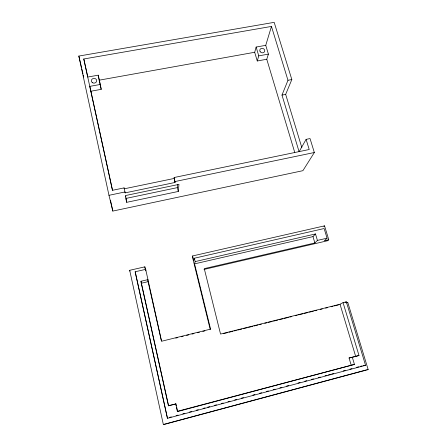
<?xml version="1.0" encoding="UTF-8"?>
<svg xmlns="http://www.w3.org/2000/svg" width="447" height="447" viewBox="0 0 447 447"><rect width="100%" height="100%" fill="white"/><g stroke="black" fill="none" stroke-linecap="round" stroke-linejoin="round"><path stroke-width="0.67" d="M306.1 139.363L299.099 151.729L281.984 95.082L287.974 80.281L271.458 26.423L83.79 58.987L112.465 190.305L124.082 187.896L125.138 192.869L175.056 182.46L174.14 177.515L309.212 149.516L306.1 139.363L310.034 138.559L314.342 152.516L302.898 170.681L112.828 211.073L108.973 195.311L78.84 56.065L274.179 22.35L291.83 79.56L285.667 94.378L301.842 147.622M175.056 182.46L174.14 177.515M177.347 187.628L125.819 198.457L126.685 202.329L178.292 191.456L177.347 187.628L177.638 184.36M178.292 191.456L178.951 184.382L125.573 195.535L126.685 202.329M203.983 269.44L327.746 240.698L328.763 239.743L324.55 225.847L192.618 255.947L192.411 256.829L210.246 329.568M328.763 239.743L324.354 240.765L327.053 238.178L324.131 228.529L194.339 258.226L193.752 260.562L192.618 255.947M327.053 238.178L317.42 240.408L314.867 242.967L204.262 268.63L220.544 334.06L340.016 304.228L343.056 302.636L346.33 301.82L365.562 365.322L167.463 418.319L135.167 271.765L145.688 269.357L161.579 341.262L210.576 329.121L194.562 263.864L195.166 261.584L194.339 258.226M265.747 45.337L268.396 54.126L266.77 59.255L257.265 60.982L254.689 52.277L256.137 47.047L265.747 45.337L271.458 26.423M257.265 60.982L258.752 55.864L256.137 47.047M194.562 263.864L312.978 236.603L315.493 233.943L317.42 240.408M323.891 226.534L324.55 225.847M345.095 302.463L346.33 301.82M346.581 302.898L347.744 302.301L368.16 369.596L163.378 424.65L129.691 270.301L144.856 266.842L145.761 270.865M169.329 417.442L171.352 416.9M176.068 415.637L178.09 415.101M182.806 413.838L184.829 413.296M189.545 412.033L191.567 411.491M196.289 410.234L198.306 409.692M203.027 408.429L205.044 407.887M207.743 407.167L209.766 406.63M214.482 405.368L216.504 404.826M221.22 403.563L223.243 403.021M227.959 401.764L229.982 401.222M234.697 399.959L236.72 399.417M241.441 398.16L243.459 397.618M252.896 395.092L254.919 394.556M259.634 393.293L261.657 392.751M266.373 391.488L268.396 390.946M273.111 389.689L275.134 389.147M279.85 387.884L281.873 387.342M286.594 386.085L288.611 385.543M298.048 383.018L300.071 382.476M304.787 381.218L306.81 380.676M311.525 379.414L313.548 378.872M318.264 377.614L320.287 377.072M325.008 375.81L327.025 375.268M328.377 374.91L330.394 374.368M331.747 374.005L333.764 373.468M343.201 370.943L345.224 370.401M349.94 369.144L351.962 368.602M356.678 367.339L358.701 366.797M360.047 366.439L362.07 365.897M164.021 424.304L366.166 369.965M176.409 407.239L177.325 411.324L354.449 364.422L352.32 357.276L349.057 357.986L351.146 365.015M177.325 411.324L177.66 411.536L354.449 364.422M148.002 279.632L140.967 281.258L141.269 283.247L168.435 405.747L175.945 403.92L177.66 411.536M349.057 357.986L358.997 355.51L343.056 302.636M168.435 405.747L175.945 403.92M352.32 357.276L358.997 355.51M346.459 302.625L347.744 302.301M223.534 333.63L227.59 332.618M228.942 332.277L232.999 331.266M234.351 330.925L236.379 330.422M237.731 330.082L241.788 329.07M243.14 328.735L247.197 327.718M248.549 327.383L252.605 326.366M253.957 326.031L258.014 325.019M259.366 324.678L261.394 324.176M264.775 323.326L266.803 322.823M268.155 322.483L272.212 321.471M273.564 321.136L277.621 320.119M278.973 319.784L283.029 318.772M284.381 318.432L288.438 317.42M289.79 317.079L291.818 316.577M295.199 315.733L297.227 315.224M298.579 314.889L302.636 313.872M303.988 313.537L308.044 312.52M309.397 312.185L313.453 311.173M314.805 310.833L316.834 310.33M320.214 309.48L322.242 308.978M325.623 308.134L327.651 307.625M331.031 306.782L333.06 306.273M334.412 305.938L338.468 304.927M175.766 338.111L177.794 337.608M181.175 336.775L183.203 336.273M186.583 335.434L188.612 334.932M191.992 334.093L194.02 333.591M197.401 332.752L199.429 332.25M202.809 331.411L204.838 330.909M141.269 283.247L148.18 281.644M195.166 261.584L315.493 233.943M174.073 178.47L124.232 188.818L124.082 187.896M108.973 195.311L124.992 191.964L125.138 192.869M175.123 181.521L314.342 152.516M281.984 95.082L285.667 94.378M287.974 80.281L291.83 79.56M100.307 84.472L89.808 86.366L90.881 91.227L101.212 89.35L100.307 84.472L98.234 75.18L87.774 77.04L83.79 58.987M258.752 55.864L268.396 54.126M98.234 75.18L99.167 80.181L254.689 52.277M363.232 365.707L365.562 365.322M366.842 369.786L368.16 369.596M266.77 59.255L294.713 152.354M340.016 304.228L355.628 356.253M312.978 236.603L314.867 242.967M78.84 56.065L81.527 67.581M81.84 68.939L82.946 73.677M83.265 75.035L83.734 77.068M129.691 270.301L129.876 271.111M175.649 403.842L176.107 405.882M145.096 268.345L145.398 269.703M147.689 279.883L161.412 340.955M99.167 80.181L101.212 89.35M140.967 281.258L168.608 405.865M135.167 271.765L167.463 418.319M90.881 91.227L112.521 190.327M110.47 200.189L112.828 211.073M125.406 195.937L125.613 197.194M144.856 266.842L144.94 267.669M145.688 269.357L145.8 270.446M260.109 51.578A2.52 2.213 17.2 0 0 264.428 51.835A2.52 2.213 17.2 0 0 262.244 48.349A2.52 2.213 17.2 0 0 260.109 51.578M92.546 82.734A2.671 2.375 -1.3 0 0 96.697 80.901A2.671 2.375 -1.3 0 0 92.859 78.627A2.671 2.375 -1.3 0 0 92.546 82.734"/></g></svg>
